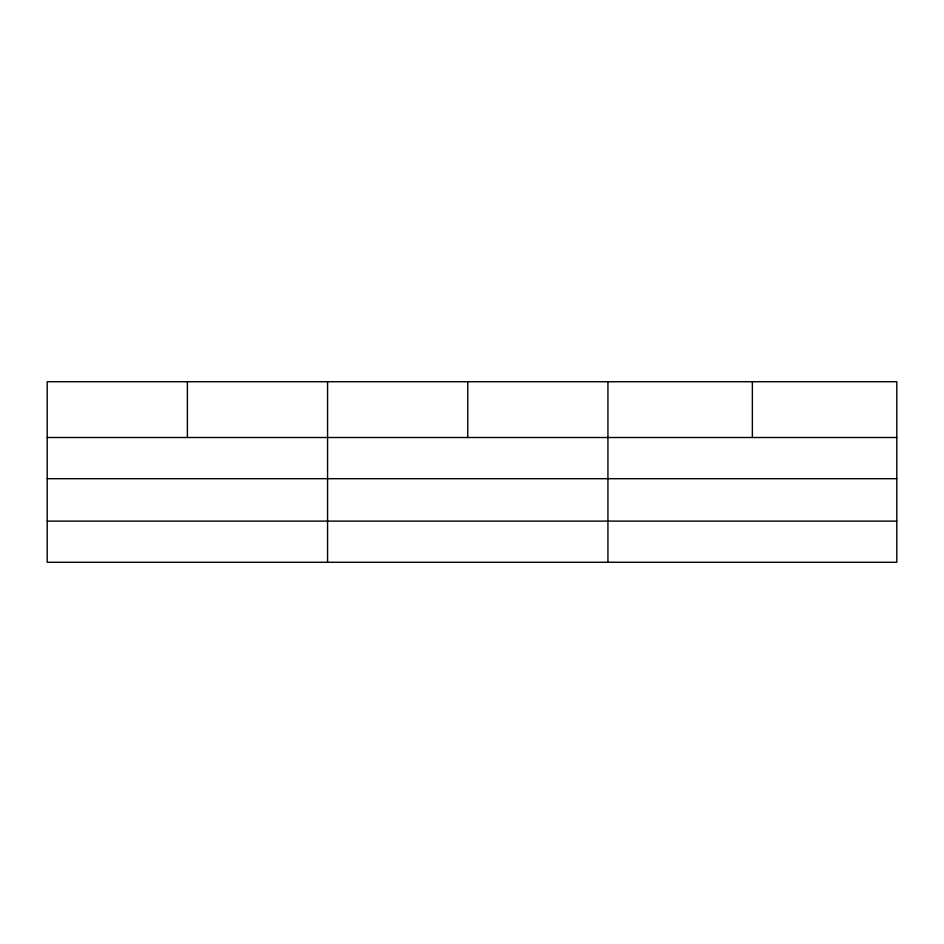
<?xml version="1.0" encoding="UTF-8"?>
<svg xmlns="http://www.w3.org/2000/svg" width="944" height="944" viewBox="0 0 944 944"><rect width="100%" height="100%" fill="white"/><g stroke="black" fill="none" stroke-linecap="round" stroke-linejoin="round"><path stroke-width="1.42" d="M896.8 478.691L896.8 381.718L47.2 381.718L47.2 562.282L896.8 562.282L896.8 478.691L47.2 478.691M47.2 437.509L896.8 437.509M47.2 521.112L896.8 521.112M752.368 381.718L752.368 437.509M607.936 381.718L607.936 562.282M467.752 381.718L467.752 437.509M327.568 381.718L327.568 562.282M187.384 381.718L187.384 437.509"/></g></svg>
